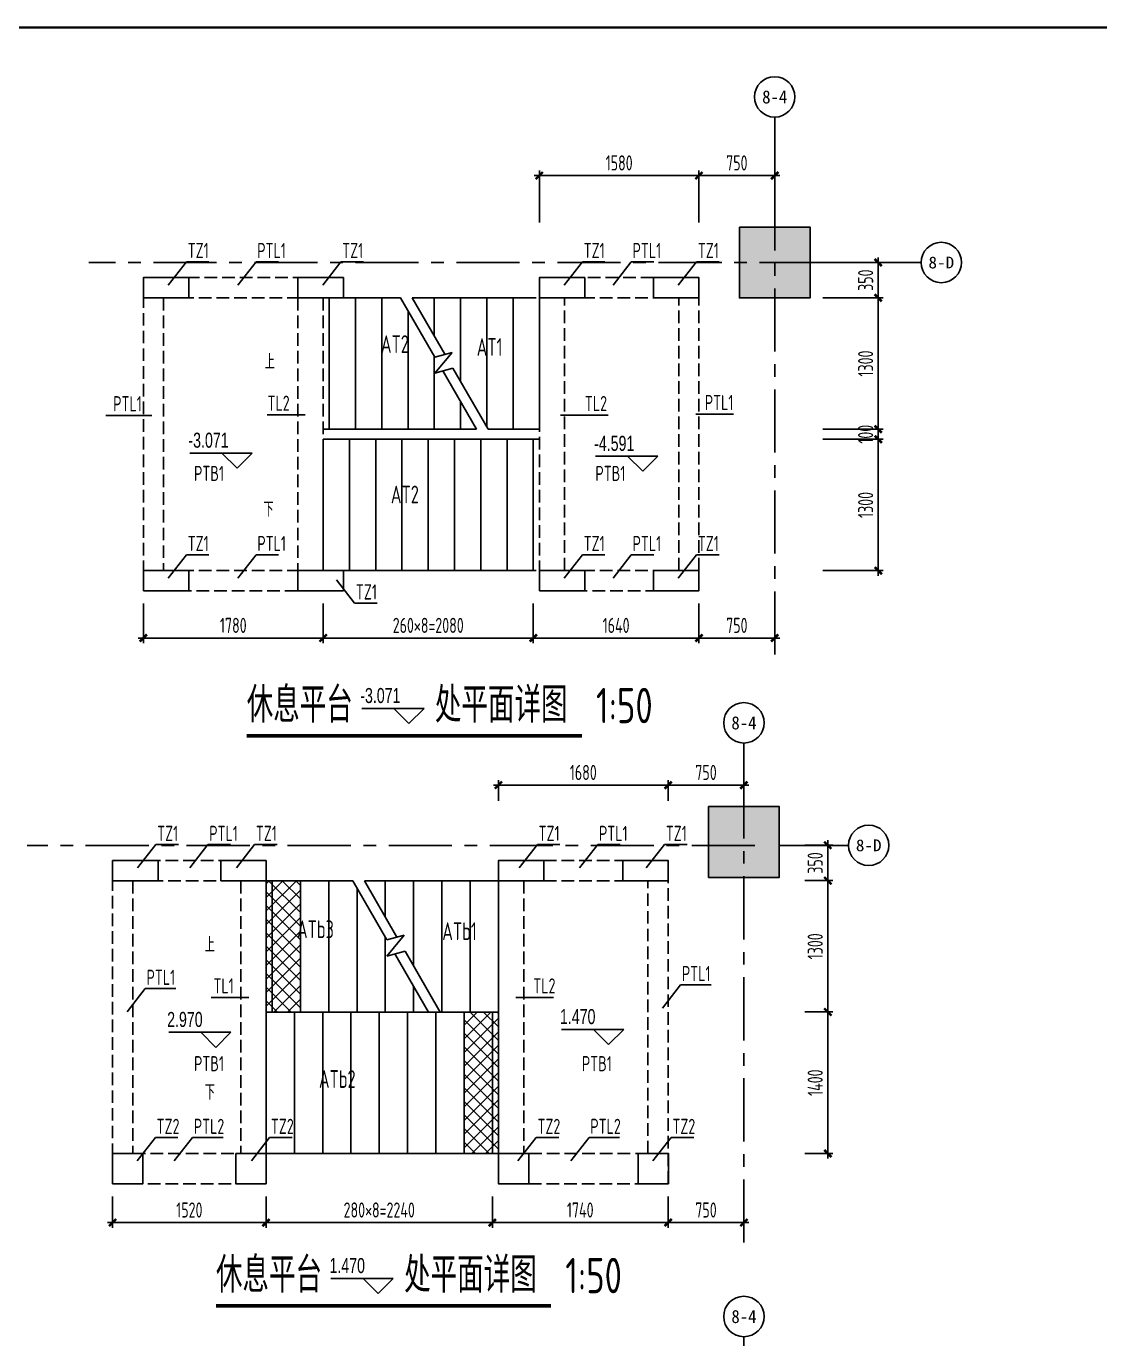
# Model space of a CAD drawing. Extents: x -187783 to -105087, y -63171 to 78346.
# Drawn here: x -135805 to -125177, y -26989 to -13996 of the extents above; entities that cross this region are included whole.
import ezdxf
from ezdxf.enums import TextEntityAlignment as Align

# ---------------------------------------------------------------- set-up
doc = ezdxf.new("R2010")
doc.units = 0
doc.header["$LTSCALE"] = 500
doc.linetypes.add('CENTER', pattern=[2, 1.25, -0.25, 0.25, -0.25])
doc.linetypes.add('DASH', pattern=[0.35, 0.25, -0.1])
doc.layers.get('0').update_dxf_attribs({"linetype": 'CONTINUOUS'})
doc.layers.get('Defpoints').update_dxf_attribs({"color": 167, "linetype": 'CONTINUOUS'})
for name, color, linetype in [('02-TEXT_轴号', 7, 'CONTINUOUS'), ('AXIS', 253, 'CENTER'), ('DIM', 3, 'CONTINUOUS'), ('DIM_SYMB', 3, 'CONTINUOUS'), ('PUB_TEXT', 7, 'CONTINUOUS'), ('s-beam', 4, 'DASH'), ('s-colu', 40, 'CONTINUOUS'), ('s-colu-hatc', 16, 'CONTINUOUS'), ('s-dim', 3, 'CONTINUOUS'), ('S-DIM-B', 3, 'CONTINUOUS'), ('S-DIM-SYMB', 3, 'CONTINUOUS'), ('S-SLAB-HOLE', 5, 'CONTINUOUS'), ('s-stair', 7, 'CONTINUOUS'), ('S_TEXT', 7, 'CONTINUOUS'), ('S_THIN', 7, 'CONTINUOUS')]:
    doc.layers.add(name, color=color, linetype=linetype)
doc.styles.add('_TCH_AXIS', font='')
doc.styles.add('_TCH_DIM', font='ros.shx', dxfattribs={"width": 0.8, "bigfont": 'jd.shx'})
doc.styles.add('TSSD_Dimension', font='tssdeng.shx', dxfattribs={"width": 0.7, "bigfont": 'TSSDCHN.SHX'})
doc.styles.add('TSSD_Rein', font='Tssdeng.shx', dxfattribs={"width": 0.7, "bigfont": 'hztxt.shx'})
doc.styles.get('_TCH_AXIS').set_extended_font_data('STXihei')
doc.dimstyles.new('TSSD_50_50', dxfattribs={"dimtxt": 150, "dimasz": 50, "dimexe": 50, "dimexo": 125, "dimgap": 50, "dimtad": 1, "dimdec": 0, "dimzin": 0, "dimdsep": 46, "dimtxsty": 'TSSD_Dimension', "dimblk": 'ARCHTICK', "dimblk1": 'ARCHTICK', "dimblk2": 'ARCHTICK', "dimcen": 0, "dimdle": 50, "dimclrt": 7, "dimadec": 0, "dimazin": 0, "dimtfac": 1, "dimtdec": 0, "dimtix": 1, "dimtmove": 2, "dimatfit": 3, "dimfxl": 1, "dimtolj": 1, "dimtzin": 0, "dimarcsym": 0})

# ---------------------------------------------------------------- blocks, each defined once
blk = doc.blocks.new('_ArchTick')
at = {"color": 0, "const_width": 0.5}
blk.add_lwpolyline([(-0.71, -0.71), (0.71, 0.71)], dxfattribs=at)
blk = doc.blocks.new('*D339')
at = {"layer": 'Defpoints', "color": 0, "transparency": 16777216}
for p in [(-128045, -18085), (-127370, -18085), (-128045, -19385)]:
    blk.add_point(p, dxfattribs=at)
at = {"layer": 's-dim', "color": 0, "lineweight": -2, "transparency": 16777216}
for p, q in [((-127370, -19435), (-127370, -18035)), ((-127920, -18085), (-127320, -18085)), ((-127920, -19385), (-127320, -19385))]:
    blk.add_line(p, q, dxfattribs=at)
at = {"layer": 's-dim', "color": 0, "lineweight": -2, "transparency": 16777216, "xscale": 50, "yscale": 50, "zscale": 50}
for p, rotation in [((-127370, -18085), 90), ((-127370, -19385), 270)]:
    blk.add_blockref('_ArchTick', p, dxfattribs=dict(at, rotation=rotation))
at = {"layer": 's-dim', "color": 7, "transparency": 16777216, "insert": (-127495, -18735), "char_height": 150, "attachment_point": 5, "rotation": 90, "style": 'TSSD_Dimension'}
blk.add_mtext('\\A1;1300', dxfattribs=at)
blk = doc.blocks.new('*D340')
at = {"layer": 'Defpoints', "color": 0, "transparency": 16777216}
for p in [(-128045, -17985), (-127370, -17985), (-128045, -18085)]:
    blk.add_point(p, dxfattribs=at)
at = {"layer": 's-dim', "color": 0, "lineweight": -2, "transparency": 16777216}
for p, q in [((-127920, -17985), (-127320, -17985)), ((-127370, -17985), (-127370, -17935)), ((-127370, -18085), (-127370, -17985)), ((-127920, -18085), (-127320, -18085)), ((-127370, -18085), (-127370, -18135))]:
    blk.add_line(p, q, dxfattribs=at)
at = {"layer": 's-dim', "color": 0, "lineweight": -2, "transparency": 16777216, "xscale": 50, "yscale": 50, "zscale": 50}
for p, rotation in [((-127370, -17985), 270), ((-127370, -18085), 90)]:
    blk.add_blockref('_ArchTick', p, dxfattribs=dict(at, rotation=rotation))
at = {"layer": 's-dim', "color": 7, "transparency": 16777216, "insert": (-127495, -18035), "char_height": 150, "attachment_point": 5, "rotation": 90, "style": 'TSSD_Dimension'}
blk.add_mtext('\\A1;100', dxfattribs=at)
blk = doc.blocks.new('*D341')
at = {"layer": 'Defpoints', "color": 0, "transparency": 16777216}
for p in [(-128045, -16685), (-127370, -16685), (-128045, -17985)]:
    blk.add_point(p, dxfattribs=at)
at = {"layer": 's-dim', "color": 0, "lineweight": -2, "transparency": 16777216}
for p, q in [((-127920, -16685), (-127320, -16685)), ((-127370, -18035), (-127370, -16635)), ((-127920, -17985), (-127320, -17985))]:
    blk.add_line(p, q, dxfattribs=at)
at = {"layer": 's-dim', "color": 0, "lineweight": -2, "transparency": 16777216, "xscale": 50, "yscale": 50, "zscale": 50}
for p, rotation in [((-127370, -16685), 90), ((-127370, -17985), 270)]:
    blk.add_blockref('_ArchTick', p, dxfattribs=dict(at, rotation=rotation))
at = {"layer": 's-dim', "color": 7, "transparency": 16777216, "insert": (-127495, -17335), "char_height": 150, "attachment_point": 5, "rotation": 90, "style": 'TSSD_Dimension'}
blk.add_mtext('\\A1;1300', dxfattribs=at)
blk = doc.blocks.new('*D342')
at = {"layer": 'Defpoints', "color": 0, "transparency": 16777216}
for p in [(-128221, -23754), (-127869, -23754), (-128221, -25154)]:
    blk.add_point(p, dxfattribs=at)
at = {"layer": 's-dim', "color": 0, "lineweight": -2, "transparency": 16777216}
for p, q in [((-128096, -23754), (-127819, -23754)), ((-127869, -25204), (-127869, -23704)), ((-128096, -25154), (-127819, -25154))]:
    blk.add_line(p, q, dxfattribs=at)
at = {"layer": 's-dim', "color": 0, "lineweight": -2, "transparency": 16777216, "xscale": 50, "yscale": 50, "zscale": 50}
for p, rotation in [((-127869, -23754), 90), ((-127869, -25154), 270)]:
    blk.add_blockref('_ArchTick', p, dxfattribs=dict(at, rotation=rotation))
at = {"layer": 's-dim', "color": 7, "transparency": 16777216, "insert": (-127994, -24454), "char_height": 150, "attachment_point": 5, "rotation": 90, "style": 'TSSD_Dimension'}
blk.add_mtext('\\A1;1400', dxfattribs=at)
blk = doc.blocks.new('*D343')
at = {"layer": 'Defpoints', "color": 0, "transparency": 16777216}
for p in [(-128221, -22454), (-127869, -22454), (-128221, -23754)]:
    blk.add_point(p, dxfattribs=at)
at = {"layer": 's-dim', "color": 0, "lineweight": -2, "transparency": 16777216}
for p, q in [((-128096, -22454), (-127819, -22454)), ((-127869, -23804), (-127869, -22404)), ((-128096, -23754), (-127819, -23754))]:
    blk.add_line(p, q, dxfattribs=at)
at = {"layer": 's-dim', "color": 0, "lineweight": -2, "transparency": 16777216, "xscale": 50, "yscale": 50, "zscale": 50}
for p, rotation in [((-127869, -22454), 90), ((-127869, -23754), 270)]:
    blk.add_blockref('_ArchTick', p, dxfattribs=dict(at, rotation=rotation))
at = {"layer": 's-dim', "color": 7, "transparency": 16777216, "insert": (-127994, -23104), "char_height": 150, "attachment_point": 5, "rotation": 90, "style": 'TSSD_Dimension'}
blk.add_mtext('\\A1;1300', dxfattribs=at)
blk = doc.blocks.new('*D368')
at = {"layer": 'Defpoints', "color": 0, "transparency": 16777216}
for p in [(-128045, -16335), (-127370, -16335), (-128045, -16685)]:
    blk.add_point(p, dxfattribs=at)
at = {"layer": 's-dim', "color": 0, "lineweight": -2, "transparency": 16777216}
for p, q in [((-127920, -16335), (-127320, -16335)), ((-127370, -16735), (-127370, -16285)), ((-127920, -16685), (-127320, -16685))]:
    blk.add_line(p, q, dxfattribs=at)
at = {"layer": 's-dim', "color": 0, "lineweight": -2, "transparency": 16777216, "xscale": 50, "yscale": 50, "zscale": 50}
for p, rotation in [((-127370, -16335), 90), ((-127370, -16685), 270)]:
    blk.add_blockref('_ArchTick', p, dxfattribs=dict(at, rotation=rotation))
at = {"layer": 's-dim', "color": 7, "transparency": 16777216, "insert": (-127495, -16510), "char_height": 150, "attachment_point": 5, "rotation": 90, "style": 'TSSD_Dimension'}
blk.add_mtext('\\A1;350', dxfattribs=at)
blk = doc.blocks.new('*D383')
at = {"layer": 'Defpoints', "color": 0, "transparency": 16777216}
for p in [(-132865, -19585), (-130785, -19585), (-132865, -20052)]:
    blk.add_point(p, dxfattribs=at)
at = {"layer": 's-dim', "color": 0, "lineweight": -2, "transparency": 16777216}
for p, q in [((-132865, -19710), (-132865, -20102)), ((-130785, -19710), (-130785, -20102)), ((-130735, -20052), (-132915, -20052))]:
    blk.add_line(p, q, dxfattribs=at)
at = {"layer": 's-dim', "color": 0, "lineweight": -2, "transparency": 16777216, "xscale": 50, "yscale": 50, "zscale": 50, "rotation": 180}
blk.add_blockref('_ArchTick', (-132865, -20052), dxfattribs=at)
at = {"layer": 's-dim', "color": 0, "lineweight": -2, "transparency": 16777216, "xscale": 50, "yscale": 50, "zscale": 50}
blk.add_blockref('_ArchTick', (-130785, -20052), dxfattribs=at)
at = {"layer": 's-dim', "color": 7, "transparency": 16777216, "insert": (-131825, -19927), "char_height": 150, "attachment_point": 5, "style": 'TSSD_Dimension'}
blk.add_mtext('\\A1;260×8=2080', dxfattribs=at)
blk = doc.blocks.new('*D384')
at = {"layer": 'Defpoints', "color": 0, "transparency": 16777216}
for p in [(-134645, -19585), (-132865, -19585), (-132865, -20052)]:
    blk.add_point(p, dxfattribs=at)
at = {"layer": 's-dim', "color": 0, "lineweight": -2, "transparency": 16777216}
for p, q in [((-134645, -19710), (-134645, -20102)), ((-132865, -19710), (-132865, -20102)), ((-134695, -20052), (-132815, -20052))]:
    blk.add_line(p, q, dxfattribs=at)
at = {"layer": 's-dim', "color": 0, "lineweight": -2, "transparency": 16777216, "xscale": 50, "yscale": 50, "zscale": 50, "rotation": 180}
blk.add_blockref('_ArchTick', (-134645, -20052), dxfattribs=at)
at = {"layer": 's-dim', "color": 0, "lineweight": -2, "transparency": 16777216, "xscale": 50, "yscale": 50, "zscale": 50}
blk.add_blockref('_ArchTick', (-132865, -20052), dxfattribs=at)
at = {"layer": 's-dim', "color": 7, "transparency": 16777216, "insert": (-133755, -19927), "char_height": 150, "attachment_point": 5, "style": 'TSSD_Dimension'}
blk.add_mtext('\\A1;1780', dxfattribs=at)
blk = doc.blocks.new('*D385')
at = {"layer": 'Defpoints', "color": 0, "transparency": 16777216}
for p in [(-130785, -19585), (-129145, -19585), (-130785, -20052)]:
    blk.add_point(p, dxfattribs=at)
at = {"layer": 's-dim', "color": 0, "lineweight": -2, "transparency": 16777216}
for p, q in [((-130785, -19710), (-130785, -20102)), ((-129145, -19710), (-129145, -20102)), ((-129095, -20052), (-130835, -20052))]:
    blk.add_line(p, q, dxfattribs=at)
at = {"layer": 's-dim', "color": 0, "lineweight": -2, "transparency": 16777216, "xscale": 50, "yscale": 50, "zscale": 50, "rotation": 180}
blk.add_blockref('_ArchTick', (-130785, -20052), dxfattribs=at)
at = {"layer": 's-dim', "color": 0, "lineweight": -2, "transparency": 16777216, "xscale": 50, "yscale": 50, "zscale": 50}
blk.add_blockref('_ArchTick', (-129145, -20052), dxfattribs=at)
at = {"layer": 's-dim', "color": 7, "transparency": 16777216, "insert": (-129965, -19927), "char_height": 150, "attachment_point": 5, "style": 'TSSD_Dimension'}
blk.add_mtext('\\A1;1640', dxfattribs=at)
blk = doc.blocks.new('*D386')
at = {"layer": 'Defpoints', "color": 0, "transparency": 16777216}
for p in [(-129145, -19585), (-128395, -19585), (-129145, -20052)]:
    blk.add_point(p, dxfattribs=at)
at = {"layer": 's-dim', "color": 0, "lineweight": -2, "transparency": 16777216}
for p, q in [((-129145, -19710), (-129145, -20102)), ((-128395, -19710), (-128395, -20102)), ((-128345, -20052), (-129195, -20052))]:
    blk.add_line(p, q, dxfattribs=at)
at = {"layer": 's-dim', "color": 0, "lineweight": -2, "transparency": 16777216, "xscale": 50, "yscale": 50, "zscale": 50, "rotation": 180}
blk.add_blockref('_ArchTick', (-129145, -20052), dxfattribs=at)
at = {"layer": 's-dim', "color": 0, "lineweight": -2, "transparency": 16777216, "xscale": 50, "yscale": 50, "zscale": 50}
blk.add_blockref('_ArchTick', (-128395, -20052), dxfattribs=at)
at = {"layer": 's-dim', "color": 7, "transparency": 16777216, "insert": (-128770, -19927), "char_height": 150, "attachment_point": 5, "style": 'TSSD_Dimension'}
blk.add_mtext('\\A1;750', dxfattribs=at)
blk = doc.blocks.new('*D387')
at = {"layer": 'Defpoints', "color": 0, "transparency": 16777216}
for p in [(-129145, -15474), (-130725, -16064), (-129145, -16064)]:
    blk.add_point(p, dxfattribs=at)
at = {"layer": 's-dim', "color": 0, "lineweight": -2, "transparency": 16777216}
for p, q in [((-130725, -15939), (-130725, -15424)), ((-129145, -15939), (-129145, -15424)), ((-130775, -15474), (-129095, -15474))]:
    blk.add_line(p, q, dxfattribs=at)
at = {"layer": 's-dim', "color": 0, "lineweight": -2, "transparency": 16777216, "xscale": 50, "yscale": 50, "zscale": 50, "rotation": 180}
blk.add_blockref('_ArchTick', (-130725, -15474), dxfattribs=at)
at = {"layer": 's-dim', "color": 0, "lineweight": -2, "transparency": 16777216, "xscale": 50, "yscale": 50, "zscale": 50}
blk.add_blockref('_ArchTick', (-129145, -15474), dxfattribs=at)
at = {"layer": 's-dim', "color": 7, "transparency": 16777216, "insert": (-129935, -15349), "char_height": 150, "attachment_point": 5, "style": 'TSSD_Dimension'}
blk.add_mtext('\\A1;1580', dxfattribs=at)
blk = doc.blocks.new('*D388')
at = {"layer": 'Defpoints', "color": 0, "transparency": 16777216}
for p in [(-128395, -15474), (-129145, -16064), (-128395, -16064)]:
    blk.add_point(p, dxfattribs=at)
at = {"layer": 's-dim', "color": 0, "lineweight": -2, "transparency": 16777216}
for p, q in [((-129145, -15939), (-129145, -15424)), ((-128395, -15939), (-128395, -15424)), ((-129195, -15474), (-128345, -15474))]:
    blk.add_line(p, q, dxfattribs=at)
at = {"layer": 's-dim', "color": 0, "lineweight": -2, "transparency": 16777216, "xscale": 50, "yscale": 50, "zscale": 50, "rotation": 180}
blk.add_blockref('_ArchTick', (-129145, -15474), dxfattribs=at)
at = {"layer": 's-dim', "color": 0, "lineweight": -2, "transparency": 16777216, "xscale": 50, "yscale": 50, "zscale": 50}
blk.add_blockref('_ArchTick', (-128395, -15474), dxfattribs=at)
at = {"layer": 's-dim', "color": 7, "transparency": 16777216, "insert": (-128770, -15349), "char_height": 150, "attachment_point": 5, "style": 'TSSD_Dimension'}
blk.add_mtext('\\A1;750', dxfattribs=at)
blk = doc.blocks.new('*D392')
at = {"layer": 'Defpoints', "color": 0, "transparency": 16777216}
for p in [(-128221, -22104), (-127869, -22104), (-128221, -22454)]:
    blk.add_point(p, dxfattribs=at)
at = {"layer": 's-dim', "color": 0, "lineweight": -2, "transparency": 16777216}
for p, q in [((-127869, -22504), (-127869, -22054)), ((-128096, -22104), (-127819, -22104)), ((-128096, -22454), (-127819, -22454))]:
    blk.add_line(p, q, dxfattribs=at)
at = {"layer": 's-dim', "color": 0, "lineweight": -2, "transparency": 16777216, "xscale": 50, "yscale": 50, "zscale": 50}
for p, rotation in [((-127869, -22104), 90), ((-127869, -22454), 270)]:
    blk.add_blockref('_ArchTick', p, dxfattribs=dict(at, rotation=rotation))
at = {"layer": 's-dim', "color": 7, "transparency": 16777216, "insert": (-127994, -22279), "char_height": 150, "attachment_point": 5, "rotation": 90, "style": 'TSSD_Dimension'}
blk.add_mtext('\\A1;350', dxfattribs=at)
blk = doc.blocks.new('*D393')
at = {"layer": 'Defpoints', "color": 0, "transparency": 16777216}
for p in [(-133430, -25454), (-131190, -25454), (-133430, -25839)]:
    blk.add_point(p, dxfattribs=at)
at = {"layer": 's-dim', "color": 0, "lineweight": -2, "transparency": 16777216}
for p, q in [((-133430, -25579), (-133430, -25889)), ((-131190, -25579), (-131190, -25889)), ((-131140, -25839), (-133480, -25839))]:
    blk.add_line(p, q, dxfattribs=at)
at = {"layer": 's-dim', "color": 0, "lineweight": -2, "transparency": 16777216, "xscale": 50, "yscale": 50, "zscale": 50, "rotation": 180}
blk.add_blockref('_ArchTick', (-133430, -25839), dxfattribs=at)
at = {"layer": 's-dim', "color": 0, "lineweight": -2, "transparency": 16777216, "xscale": 50, "yscale": 50, "zscale": 50}
blk.add_blockref('_ArchTick', (-131190, -25839), dxfattribs=at)
at = {"layer": 's-dim', "color": 7, "transparency": 16777216, "insert": (-132310, -25714), "char_height": 150, "attachment_point": 5, "style": 'TSSD_Dimension'}
blk.add_mtext('\\A1;280×8=2240', dxfattribs=at)
blk = doc.blocks.new('*D394')
at = {"layer": 'Defpoints', "color": 0, "transparency": 16777216}
for p in [(-129450, -25454), (-128700, -25454), (-129450, -25839)]:
    blk.add_point(p, dxfattribs=at)
at = {"layer": 's-dim', "color": 0, "lineweight": -2, "transparency": 16777216}
for p, q in [((-129450, -25579), (-129450, -25889)), ((-128700, -25579), (-128700, -25889)), ((-128650, -25839), (-129500, -25839))]:
    blk.add_line(p, q, dxfattribs=at)
at = {"layer": 's-dim', "color": 0, "lineweight": -2, "transparency": 16777216, "xscale": 50, "yscale": 50, "zscale": 50, "rotation": 180}
blk.add_blockref('_ArchTick', (-129450, -25839), dxfattribs=at)
at = {"layer": 's-dim', "color": 0, "lineweight": -2, "transparency": 16777216, "xscale": 50, "yscale": 50, "zscale": 50}
blk.add_blockref('_ArchTick', (-128700, -25839), dxfattribs=at)
at = {"layer": 's-dim', "color": 7, "transparency": 16777216, "insert": (-129075, -25714), "char_height": 150, "attachment_point": 5, "style": 'TSSD_Dimension'}
blk.add_mtext('\\A1;750', dxfattribs=at)
blk = doc.blocks.new('*D395')
at = {"layer": 'Defpoints', "color": 0, "transparency": 16777216}
for p in [(-131190, -25454), (-129450, -25454), (-131190, -25839)]:
    blk.add_point(p, dxfattribs=at)
at = {"layer": 's-dim', "color": 0, "lineweight": -2, "transparency": 16777216}
for p, q in [((-131190, -25579), (-131190, -25889)), ((-129450, -25579), (-129450, -25889)), ((-129400, -25839), (-131240, -25839))]:
    blk.add_line(p, q, dxfattribs=at)
at = {"layer": 's-dim', "color": 0, "lineweight": -2, "transparency": 16777216, "xscale": 50, "yscale": 50, "zscale": 50, "rotation": 180}
blk.add_blockref('_ArchTick', (-131190, -25839), dxfattribs=at)
at = {"layer": 's-dim', "color": 0, "lineweight": -2, "transparency": 16777216, "xscale": 50, "yscale": 50, "zscale": 50}
blk.add_blockref('_ArchTick', (-129450, -25839), dxfattribs=at)
at = {"layer": 's-dim', "color": 7, "transparency": 16777216, "insert": (-130320, -25714), "char_height": 150, "attachment_point": 5, "style": 'TSSD_Dimension'}
blk.add_mtext('\\A1;1740', dxfattribs=at)
blk = doc.blocks.new('*D396')
at = {"layer": 'Defpoints', "color": 0, "transparency": 16777216}
for p in [(-134950, -25454), (-133430, -25454), (-133430, -25839)]:
    blk.add_point(p, dxfattribs=at)
at = {"layer": 's-dim', "color": 0, "lineweight": -2, "transparency": 16777216}
for p, q in [((-134950, -25579), (-134950, -25889)), ((-133430, -25579), (-133430, -25889)), ((-135000, -25839), (-133380, -25839))]:
    blk.add_line(p, q, dxfattribs=at)
at = {"layer": 's-dim', "color": 0, "lineweight": -2, "transparency": 16777216, "xscale": 50, "yscale": 50, "zscale": 50, "rotation": 180}
blk.add_blockref('_ArchTick', (-134950, -25839), dxfattribs=at)
at = {"layer": 's-dim', "color": 0, "lineweight": -2, "transparency": 16777216, "xscale": 50, "yscale": 50, "zscale": 50}
blk.add_blockref('_ArchTick', (-133430, -25839), dxfattribs=at)
at = {"layer": 's-dim', "color": 7, "transparency": 16777216, "insert": (-134190, -25714), "char_height": 150, "attachment_point": 5, "style": 'TSSD_Dimension'}
blk.add_mtext('\\A1;1520', dxfattribs=at)
blk = doc.blocks.new('*D397')
at = {"layer": 'Defpoints', "color": 0, "transparency": 16777216}
for p in [(-129450, -21508), (-129450, -21721), (-128700, -21721)]:
    blk.add_point(p, dxfattribs=at)
at = {"layer": 's-dim', "color": 0, "lineweight": -2, "transparency": 16777216}
for p, q in [((-128650, -21508), (-129500, -21508)), ((-129450, -21596), (-129450, -21458)), ((-128700, -21596), (-128700, -21458))]:
    blk.add_line(p, q, dxfattribs=at)
at = {"layer": 's-dim', "color": 0, "lineweight": -2, "transparency": 16777216, "xscale": 50, "yscale": 50, "zscale": 50, "rotation": 180}
blk.add_blockref('_ArchTick', (-129450, -21508), dxfattribs=at)
at = {"layer": 's-dim', "color": 0, "lineweight": -2, "transparency": 16777216, "xscale": 50, "yscale": 50, "zscale": 50}
blk.add_blockref('_ArchTick', (-128700, -21508), dxfattribs=at)
at = {"layer": 's-dim', "color": 7, "transparency": 16777216, "insert": (-129075, -21383), "char_height": 150, "attachment_point": 5, "style": 'TSSD_Dimension'}
blk.add_mtext('\\A1;750', dxfattribs=at)
blk = doc.blocks.new('*D398')
at = {"layer": 'Defpoints', "color": 0, "transparency": 16777216}
for p in [(-131130, -21508), (-131130, -21789), (-129450, -21789)]:
    blk.add_point(p, dxfattribs=at)
at = {"layer": 's-dim', "color": 0, "lineweight": -2, "transparency": 16777216}
for p, q in [((-129400, -21508), (-131180, -21508)), ((-131130, -21664), (-131130, -21458)), ((-129450, -21664), (-129450, -21458))]:
    blk.add_line(p, q, dxfattribs=at)
at = {"layer": 's-dim', "color": 0, "lineweight": -2, "transparency": 16777216, "xscale": 50, "yscale": 50, "zscale": 50, "rotation": 180}
blk.add_blockref('_ArchTick', (-131130, -21508), dxfattribs=at)
at = {"layer": 's-dim', "color": 0, "lineweight": -2, "transparency": 16777216, "xscale": 50, "yscale": 50, "zscale": 50}
blk.add_blockref('_ArchTick', (-129450, -21508), dxfattribs=at)
at = {"layer": 's-dim', "color": 7, "transparency": 16777216, "insert": (-130290, -21383), "char_height": 150, "attachment_point": 5, "style": 'TSSD_Dimension'}
blk.add_mtext('\\A1;1680', dxfattribs=at)

msp = doc.modelspace()

# ---------------------------------------------------------------- hatches: boundary and pattern name
at = {"layer": 's-colu-hatc'}
for points in [[(-128745, -15984.8), (-128045, -15984.8), (-128045, -16684.8), (-128745, -16684.8)], [(-129049.7, -21721.2), (-128349.7, -21721.2), (-128349.7, -22421.2), (-129049.7, -22421.2)]]:
    msp.add_hatch(color=256, dxfattribs=at).paths.add_polyline_path(points)
at = {"layer": 'S-SLAB-HOLE'}
h = msp.add_hatch(dxfattribs=at)
h.set_pattern_fill('ANSI37', color=256, scale=30, angle=90)
h.set_pattern_definition([(135, (-126532.51, -237714.23), (-67.35192, -67.35192), []), (225, (-126532.51, -237714.23), (67.35192, -67.35192), [])])
h.paths.add_polyline_path([(-133429.7, -23754.5), (-133429.7, -22454.5), (-133089.7, -22454.5), (-133089.7, -23754.5)])
h = msp.add_hatch(dxfattribs=at)
h.set_pattern_fill('ANSI37', color=256, scale=30, angle=90)
h.set_pattern_definition([(135, (-124572.52, -239114.42), (-67.35192, -67.35192), []), (225, (-124572.52, -239114.42), (67.35192, -67.35192), [])])
h.paths.add_polyline_path([(-131469.7, -25154.7), (-131469.7, -23754.3), (-131129.7, -23754.3), (-131129.7, -25154.7)])

# ---------------------------------------------------------------- linework, layer by layer
at = {"const_width": 25}
msp.add_lwpolyline([(-112108.6, -14008.8), (-159658.6, -14008.8), (-159658.6, -42708.8), (-112108.6, -42708.8)], close=True, dxfattribs=at)
at = {"color": 5}
for points in [[(-133429.7, -23754.5), (-133429.7, -22454.5), (-133089.7, -22454.5), (-133089.7, -23754.5)], [(-131469.7, -25154.7), (-131469.7, -23754.3), (-131129.7, -23754.3), (-131129.7, -25154.7)]]:
    msp.add_lwpolyline(points, close=True, dxfattribs=at)
at = {"layer": 'AXIS', "color": 1}
for p, q in [((-128395, -20216.6), (-128395, -15473.7)), ((-127920, -16334.8), (-135184.1, -16334.8)), ((-128699.7, -26035.5), (-128699.7, -21649)), ((-128591.6, -22104.5), (-135793.8, -22104.5))]:
    msp.add_line(p, q, dxfattribs=at)
at = {"layer": 'DIM'}
for p, q in [((-133567.4, -18220.7), (-134184.2, -18220.7)), ((-133717.4, -18370.7), (-133867.4, -18220.7)), ((-133717.4, -18370.7), (-133567.4, -18220.7)), ((-129550.9, -18251.9), (-130167.7, -18251.9)), ((-129700.9, -18401.9), (-129850.9, -18251.9)), ((-129700.9, -18401.9), (-129550.9, -18251.9)), ((-131866.1, -20748.2), (-132482.9, -20748.2)), ((-132016.1, -20898.2), (-132166.1, -20748.2)), ((-132016.1, -20898.2), (-131866.1, -20748.2)), ((-133777.7, -23954.6), (-134394.5, -23954.6)), ((-133927.7, -24104.6), (-134077.7, -23954.6)), ((-133927.7, -24104.6), (-133777.7, -23954.6)), ((-129889.2, -23926.4), (-130506, -23926.4)), ((-130039.2, -24076.4), (-130189.2, -23926.4)), ((-130039.2, -24076.4), (-129889.2, -23926.4)), ((-132170.7, -26390.9), (-132787.6, -26390.9)), ((-132320.7, -26540.9), (-132470.7, -26390.9)), ((-132320.7, -26540.9), (-132170.7, -26390.9))]:
    msp.add_line(p, q, dxfattribs=at)
at = {"layer": 'DIM_SYMB', "const_width": 35}
for points in [[(-133621.6, -21020.7), (-130303.4, -21020.7)], [(-133926.3, -26663.5), (-130608, -26663.5)]]:
    msp.add_lwpolyline(points, dxfattribs=at)
at = {"layer": 's-beam'}
for p, q in [((-134645, -16484.8), (-134645, -19584.8)), ((-132865, -16484.8), (-134645, -16484.8)), ((-129595, -16484.8), (-130725, -16484.8)), ((-130725, -19584.8), (-130725, -16484.8)), ((-134445, -16684.8), (-134445, -19384.8)), ((-134445, -16684.8), (-133115, -16684.8)), ((-133115, -16684.8), (-133115, -19384.8)), ((-132865, -16684.8), (-132865, -19384.8)), ((-130475, -16684.8), (-129595, -16684.8)), ((-130475, -19384.8), (-130475, -16684.8)), ((-129345, -19384.8), (-129345, -16684.8)), ((-129145, -19384.8), (-129145, -16684.8)), ((-134445, -19384.8), (-133115, -19384.8)), ((-130475, -19384.8), (-129345, -19384.8)), ((-134645, -19584.8), (-132865, -19584.8)), ((-130725, -19584.8), (-129595, -19584.8)), ((-134949.7, -22254.5), (-134949.7, -25454.5)), ((-134949.7, -22254.5), (-133429.7, -22254.5)), ((-133429.7, -22254.5), (-133429.7, -25454.5)), ((-130679.6, -22254.5), (-129609.6, -22254.5)), ((-129449.7, -25454.5), (-129449.7, -22254.5)), ((-134749.7, -22454.5), (-134749.7, -25154.5)), ((-134749.7, -22454.5), (-133679.1, -22454.5)), ((-133679.1, -22454.5), (-133679.1, -25154.5)), ((-131129.7, -22454.5), (-131129.7, -25154.5)), ((-130879.7, -22454.5), (-130879.7, -25154.5)), ((-130679.6, -22454.5), (-129899.6, -22454.5)), ((-129649.7, -25154.5), (-129649.7, -22454.5)), ((-134749.7, -25154.5), (-133679.1, -25154.5)), ((-129649.7, -25154.5), (-130879.7, -25154.5)), ((-134949.7, -25454.5), (-133429.7, -25454.5)), ((-130829.7, -25454.5), (-129747.8, -25454.5))]:
    msp.add_line(p, q, dxfattribs=at)
at = {"layer": 's-colu'}
for points in [[(-128745, -15984.8), (-128045, -15984.8), (-128045, -16684.8), (-128745, -16684.8)], [(-134645, -16684.8), (-134195, -16684.8), (-134195, -16484.8), (-134645, -16484.8)], [(-133115, -16684.8), (-132665, -16684.8), (-132665, -16484.8), (-133115, -16484.8)], [(-130725, -16684.8), (-130275, -16684.8), (-130275, -16484.8), (-130725, -16484.8)], [(-129595, -16684.8), (-129145, -16684.8), (-129145, -16484.8), (-129595, -16484.8)], [(-134645, -19584.8), (-134195, -19584.8), (-134195, -19384.8), (-134645, -19384.8)], [(-133115, -19584.8), (-132665, -19584.8), (-132665, -19384.8), (-133115, -19384.8)], [(-130725, -19584.8), (-130275, -19584.8), (-130275, -19384.8), (-130725, -19384.8)], [(-129595, -19584.8), (-129145, -19584.8), (-129145, -19384.8), (-129595, -19384.8)], [(-129049.7, -21721.2), (-128349.7, -21721.2), (-128349.7, -22421.2), (-129049.7, -22421.2)], [(-134949.7, -22454.5), (-134499.7, -22454.5), (-134499.7, -22254.5), (-134949.7, -22254.5)], [(-133879.7, -22454.5), (-133429.7, -22454.5), (-133429.7, -22254.5), (-133879.7, -22254.5)], [(-131129.6, -22454.5), (-130679.6, -22454.5), (-130679.6, -22254.5), (-131129.6, -22254.5)], [(-129899.6, -22454.5), (-129449.6, -22454.5), (-129449.6, -22254.5), (-129899.6, -22254.5)], [(-134949.7, -25154.5), (-134649.7, -25154.5), (-134649.7, -25454.5), (-134949.7, -25454.5)], [(-133729.7, -25154.3), (-133429.7, -25154.3), (-133429.7, -25454.3), (-133729.7, -25454.3)], [(-131129.7, -25154.5), (-130829.7, -25154.5), (-130829.7, -25454.5), (-131129.7, -25454.5)], [(-129747.8, -25154.5), (-129447.8, -25154.5), (-129447.8, -25454.5), (-129747.8, -25454.5)]]:
    msp.add_lwpolyline(points, close=True, dxfattribs=at)
at = {"layer": 's-dim'}
for p, q in [((-128395, -15473.7), (-128395, -14895.7)), ((-127644.9, -16334.8), (-126945.6, -16334.8)), ((-128699.7, -21649), (-128699.7, -21091.7)), ((-128345.8, -22104.5), (-127664.4, -22104.5)), ((-128699.7, -27440.5), (-128699.7, -26968.1))]:
    msp.add_line(p, q, dxfattribs=at)
for centre in [(-128395, -14695.7), (-126745.6, -16334.8), (-128699.7, -20891.7), (-127464.4, -22104.5), (-128699.7, -26768.1)]:
    msp.add_circle(centre, 200, dxfattribs=at)
at = {"layer": 'S-DIM-B', "ltscale": 0.001}
for points in [[(-133291.3, -18764.8, 0, 0, 0), (-130290.2, -18764.8, 0, 0, 0), (-130290.2, -17304.8, 0, 0, 0), (-131125, -17304.8, 40, 0, 0), (-131275, -17304.8, 0, 0, 0)], [(-133267.2, -17304.8, 0, 0, 0), (-132541, -17304.8, 40, 0, 0), (-132391, -17304.8, 0, 0, 0)], [(-133871.4, -24534.3, 0, 0, 0), (-130635.1, -24534.3, 0, 0, 0), (-130635.1, -23074.3, 0, 0, 0), (-131542.2, -23074.3, 40, 0, 0), (-131692.2, -23074.3, 0, 0, 0)], [(-133861.3, -23074.3, 0, 0, 0), (-133056.2, -23074.3, 40, 0, 0), (-132906.2, -23074.3, 0, 0, 0)]]:
    msp.add_lwpolyline(points, format="xyseb", dxfattribs=at)
at = {"layer": 's-stair'}
for p, q in [((-132835, -16684.8), (-132098, -16684.8)), ((-132805, -16684.8), (-132805, -17984.8)), ((-132545, -16684.8), (-132545, -17984.8)), ((-132285, -16684.8), (-132285, -17984.8)), ((-132098, -16684.8), (-131759.9, -17270.4)), ((-131982.6, -16684.8), (-130755, -16684.8)), ((-131982.6, -16684.8), (-131659.9, -17243.6)), ((-131765, -16684.8), (-131765, -17061.6)), ((-131505, -16684.8), (-131505, -17511.9)), ((-131245, -16684.8), (-131245, -17962.3)), ((-130985, -16684.8), (-130985, -17984.8)), ((-130725, -16684.8), (-130725, -17984.8)), ((-132025, -16811.3), (-132025, -17984.8)), ((-131765, -17261.6), (-131765, -17984.8)), ((-131587.6, -17224.2), (-131760.5, -17430.3)), ((-131759.9, -17270.4), (-131587.6, -17224.2)), ((-131760.5, -17430.3), (-131580.1, -17381.9)), ((-131680.1, -17408.7), (-131347.5, -17984.8)), ((-131580.1, -17381.9), (-131232, -17984.8)), ((-131505, -17711.9), (-131505, -17984.8)), ((-132865, -17984.8), (-131347.5, -17984.8)), ((-132835, -17984.8), (-131347.5, -17984.8)), ((-131232, -17984.8), (-130755, -17984.8)), ((-131232, -17984.8), (-130725, -17984.8)), ((-132865, -19384.8), (-132865, -18084.8)), ((-130725, -18084.8), (-132865, -18084.8)), ((-130755, -18084.8), (-132835, -18084.8)), ((-132605, -19384.8), (-132605, -18084.8)), ((-132345, -19384.8), (-132345, -18084.8)), ((-132085, -19384.8), (-132085, -18084.8)), ((-131825, -19384.8), (-131825, -18084.8)), ((-131565, -19384.8), (-131565, -18084.8)), ((-131305, -19384.8), (-131305, -18084.8)), ((-131045, -19384.8), (-131045, -18084.8)), ((-130785, -19384.8), (-130785, -18084.8)), ((-130755, -19384.8), (-132835, -19384.8)), ((-133399.7, -22454.3), (-132572.7, -22454.3)), ((-133369.7, -22454.3), (-133369.7, -23754.3)), ((-133089.7, -22454.3), (-133089.7, -23754.3)), ((-132809.7, -22454.3), (-132809.7, -23754.3)), ((-132572.7, -22454.3), (-132234.6, -23039.9)), ((-132457.2, -22454.3), (-131129.7, -22454.3)), ((-132457.2, -22454.3), (-132134.6, -23013.1)), ((-132249.7, -22454.3), (-132249.7, -22813.8)), ((-131969.7, -22454.3), (-131969.7, -23298.8)), ((-131689.7, -22454.3), (-131689.7, -23754.3)), ((-131409.7, -22454.3), (-131409.7, -23754.3)), ((-131129.7, -22454.3), (-131129.7, -23754.3)), ((-132529.7, -22528.8), (-132529.7, -23754.3)), ((-132062.2, -22993.7), (-132235.1, -23199.8)), ((-132234.6, -23039.9), (-132062.2, -22993.7)), ((-132249.7, -23013.8), (-132249.7, -23754.3)), ((-132235.1, -23199.8), (-132054.7, -23151.4)), ((-132154.7, -23178.2), (-131822.1, -23754.3)), ((-132054.7, -23151.4), (-131706.6, -23754.3)), ((-131969.7, -23498.8), (-131969.7, -23754.3)), ((-133429.7, -25154.3), (-133429.7, -23754.3)), ((-133429.7, -23754.3), (-131822.1, -23754.3)), ((-133399.7, -23754.3), (-131822.1, -23754.3)), ((-133149.7, -25154.3), (-133149.7, -23754.3)), ((-132869.7, -25154.3), (-132869.7, -23754.3)), ((-132589.7, -25154.3), (-132589.7, -23754.3)), ((-132309.7, -25154.3), (-132309.7, -23754.3)), ((-132029.7, -25154.3), (-132029.7, -23754.3)), ((-131822.1, -23754.3), (-131129.7, -23754.3)), ((-131749.7, -25154.3), (-131749.7, -23754.3)), ((-131469.7, -25154.3), (-131469.7, -23754.3)), ((-131189.7, -25154.3), (-131189.7, -23754.3)), ((-131159.7, -25154.3), (-133429.7, -25154.3))]:
    msp.add_line(p, q, dxfattribs=at)
at = {"layer": 'S_THIN'}
for p, q in [((-134399.5, -16557.8), (-134218.7, -16327.2)), ((-134218.7, -16327.2), (-133995.6, -16327.2)), ((-133710.8, -16558), (-133529.9, -16327.4)), ((-133529.9, -16327.4), (-133306.8, -16327.4)), ((-132869.5, -16557.8), (-132688.7, -16327.2)), ((-132688.7, -16327.2), (-132465.6, -16327.2)), ((-130479.5, -16557.8), (-130298.7, -16327.2)), ((-130298.7, -16327.2), (-130075.6, -16327.2)), ((-129995.4, -16558), (-129814.6, -16327.4)), ((-129814.6, -16327.4), (-129591.4, -16327.4)), ((-129349.5, -16557.8), (-129168.7, -16327.2)), ((-129168.7, -16327.2), (-128945.6, -16327.2)), ((-135017.2, -17849), (-134562.3, -17849)), ((-133419.3, -17843.6), (-133043.9, -17843.6)), ((-130042.5, -17846.9), (-130516.5, -17846.9)), ((-128801.8, -17836.7), (-129177.2, -17836.7)), ((-134399.5, -19458), (-134218.7, -19227.4)), ((-134218.7, -19227.4), (-133995.6, -19227.4)), ((-133710.1, -19458), (-133529.3, -19227.4)), ((-133529.3, -19227.4), (-133306.1, -19227.4)), ((-130479.5, -19458), (-130298.7, -19227.4)), ((-130298.7, -19227.4), (-130075.6, -19227.4)), ((-129995.4, -19458), (-129814.6, -19227.4)), ((-129814.6, -19227.4), (-129591.4, -19227.4)), ((-129349.5, -19458), (-129168.7, -19227.4)), ((-129168.7, -19227.4), (-128945.6, -19227.4)), ((-132734.2, -19476.3), (-132553.3, -19707)), ((-132553.3, -19707), (-132330.2, -19707)), ((-134701.9, -22327.5), (-134521, -22096.8)), ((-134521, -22096.8), (-134297.9, -22096.8)), ((-134186.1, -22327.7), (-134005.3, -22097.1)), ((-134005.3, -22097.1), (-133782.1, -22097.1)), ((-133724.5, -22327.5), (-133543.7, -22096.8)), ((-133543.7, -22096.8), (-133320.6, -22096.8)), ((-130925.6, -22327.5), (-130744.8, -22096.9)), ((-130744.8, -22096.9), (-130521.6, -22096.9)), ((-130327.8, -22327.8), (-130147, -22097.1)), ((-130147, -22097.1), (-129923.9, -22097.1)), ((-129666.9, -22327.5), (-129486.1, -22096.9)), ((-129486.1, -22096.9), (-129262.9, -22096.9)), ((-129507.1, -23715.3), (-129326.2, -23484.7)), ((-129326.2, -23484.7), (-129024.4, -23484.7)), ((-134807.1, -23752.5), (-134626.2, -23521.8)), ((-134626.2, -23521.8), (-134324.4, -23521.8)), ((-133974.9, -23611.8), (-133599.5, -23611.8)), ((-130583.9, -23611.8), (-130959.2, -23611.8)), ((-134707.1, -25227.7), (-134526.2, -24997.1)), ((-134526.2, -24997.1), (-134303.1, -24997.1)), ((-134339.4, -25227.7), (-134158.6, -24997.1)), ((-134158.6, -24997.1), (-133856.7, -24997.1)), ((-133576, -25227.6), (-133395.2, -24996.9)), ((-133395.2, -24996.9), (-133172.1, -24996.9)), ((-130937.1, -25227.7), (-130756.2, -24997.1)), ((-130756.2, -24997.1), (-130533.1, -24997.1)), ((-130413.7, -25227.7), (-130232.8, -24997.1)), ((-130232.8, -24997.1), (-129931, -24997.1)), ((-129601.2, -25227.7), (-129420.4, -24997.1)), ((-129420.4, -24997.1), (-129197.2, -24997.1))]:
    msp.add_line(p, q, dxfattribs=at)

# ---------------------------------------------------------------- texts
at = {"layer": '02-TEXT_轴号', "style": '_TCH_AXIS', "width": 0.990716}
for s, height, p, p2 in [('8-4', 129.88, (-128519, -14760.7), (-128271, -14760.7)), ('8-D', 117.55, (-126872.7, -16393.6), (-126618.5, -16393.6)), ('8-4', 129.88, (-128823.7, -20956.6), (-128575.6, -20956.6)), ('8-D', 117.55, (-127591.4, -22163.2), (-127337.3, -22163.2)), ('8-4', 129.88, (-128823.7, -26833.1), (-128575.6, -26833.1))]:
    msp.add_text(s, height=height, dxfattribs=at).set_placement(p, p2, align=Align.FIT)
at = {"layer": 'PUB_TEXT', "style": '_TCH_DIM', "width": 0.705882}
for s, height, p in [('上', 148.8, (-133442.4, -17392.3)), ('-3.071', 148.75, (-134199.2, -18168.2)), ('-4.591', 148.75, (-130182.7, -18199.4)), ('下', 148.8, (-133455.6, -18852.3)), ('-3.071', 148.75, (-132497.9, -20695.7)), ('上', 148.8, (-134036.4, -23161.8)), ('2.970', 148.75, (-134409.5, -23902.1)), ('1.470', 148.75, (-130521, -23873.9)), ('下', 148.8, (-134035.6, -24621.8)), ('1.470', 148.75, (-132802.6, -26338.4))]:
    msp.add_text(s, height=height, dxfattribs=at).set_placement(p)
at = {"layer": 's-dim', "color": 0, "char_height": 175, "attachment_point": 3, "style": 'TSSD_Rein'}
for s, insert in [('AT2', (-132016.6, -17054.9)), ('ATb3', (-132758.9, -22847.5)), ('ATb1', (-131344.2, -22867.1)), ('ATb2', (-132544.1, -24330.3))]:
    msp.add_mtext_dynamic_manual_height_columns(s, width=439.113, gutter_width=875, heights=[0], dxfattribs=dict(at, insert=insert))
at = {"layer": 's-dim', "color": 0, "char_height": 175, "width": 439.113, "attachment_point": 3, "style": 'TSSD_Rein'}
for s, insert in [('AT1', (-131089.7, -17084)), ('AT2', (-131917.9, -18543.5))]:
    msp.add_mtext(s, dxfattribs=dict(at, insert=insert))
at = {"layer": 'S-DIM-SYMB', "color": 0, "style": 'TSSD_Rein', "width": 0.75}
for s, p in [('休息平台', (-133621.6, -20888.8)), ('处平面详图', (-131758.9, -20888.8)), ('1:50', (-130163.4, -20895.3)), ('休息平台', (-133926.3, -26531.6)), ('处平面详图', (-132063.6, -26531.6)), ('1:50', (-130468, -26538))]:
    msp.add_text(s, height=350, dxfattribs=at).set_placement(p)
at = {"layer": 'S_TEXT', "ltscale": 99, "style": 'TSSD_Dimension', "width": 0.7}
for s, p in [('TZ1', (-134206.2, -16291.1)), ('PTL1', (-133517.4, -16291.3)), ('TZ1', (-132676.2, -16291.1)), ('TZ1', (-130286.2, -16291.1)), ('PTL1', (-129802, -16291.3)), ('TZ1', (-129156.2, -16291.1)), ('TL2', (-130274.3, -17805.8)), ('PTL1', (-129087.5, -17795.6)), ('PTB1', (-134143.6, -18497.8)), ('PTB1', (-130170.1, -18497.8)), ('TZ1', (-134206.2, -19191.3)), ('PTL1', (-133516.7, -19191.3)), ('TZ1', (-130286.2, -19191.3)), ('PTL1', (-129802, -19191.3)), ('TZ1', (-129156.2, -19191.3)), ('TZ1', (-132540.8, -19670.9)), ('TZ1', (-134508.5, -22060.8)), ('PTL1', (-133992.7, -22061)), ('TZ1', (-133531.2, -22060.8)), ('TZ1', (-130732.2, -22060.8)), ('PTL1', (-130134.5, -22061)), ('TZ1', (-129473.5, -22060.8)), ('PTL1', (-134613.7, -23485.8)), ('PTL1', (-129313.7, -23448.6)), ('TL1', (-133951.7, -23570.7)), ('TL2', (-130784.7, -23570.7)), ('PTB1', (-134143.6, -24340.5)), ('PTB1', (-130303.8, -24340.5)), ('TZ2', (-134513.7, -24961)), ('PTL2', (-134146, -24961)), ('TZ2', (-133382.7, -24960.9)), ('TZ2', (-130743.7, -24961)), ('PTL2', (-130220.3, -24961)), ('TZ2', (-129407.8, -24961))]:
    msp.add_text(s, height=150, dxfattribs=at).set_placement(p)
for s, p in [('PTL1', (-134944.1, -17807.9)), ('TL2', (-133416.3, -17802.5))]:
    msp.add_text(s, height=150, rotation=360, dxfattribs=at).set_placement(p)

# ---------------------------------------------------------------- dimensions: what is measured, and where the dimension line sits
at = {"layer": 's-dim'}
for base, p1, p2, angle, picture, middle in [((-129145, -15473.7), (-130725, -16063.9), (-129145, -16063.9), 180, '*D387', (-129935, -15348.7)), ((-128395, -15473.7), (-129145, -16063.9), (-128395, -16063.9), 180, '*D388', (-128770, -15348.7)), ((-127370.1, -16334.8), (-128045, -16684.8), (-128045, -16334.8), 90, '*D368', (-127495.1, -16509.8)), ((-132865, -20052.2), (-134645, -19584.8), (-132865, -19584.8), 180, '*D384', (-133755, -19927.2)), ((-130785, -20052.2), (-129145, -19584.8), (-130785, -19584.8), 180, '*D385', (-129965, -19927.2)), ((-129145, -20052.2), (-128395, -19584.8), (-129145, -19584.8), 180, '*D386', (-128770, -19927.2)), ((-131129.7, -21508.3), (-129449.7, -21788.9), (-131129.7, -21788.9), 180, '*D398', (-130289.7, -21383.3)), ((-129449.7, -21508.3), (-128699.7, -21721.2), (-129449.7, -21721.2), 180, '*D397', (-129074.7, -21383.3)), ((-127869.1, -22104.5), (-128221.4, -22454.5), (-128221.4, -22104.5), 90, '*D392', (-127994.1, -22279.5)), ((-133429.7, -25839.1), (-134949.7, -25454.5), (-133429.7, -25454.5), 180, '*D396', (-134189.7, -25714.1)), ((-131189.7, -25839.1), (-129449.7, -25454.5), (-131189.7, -25454.5), 180, '*D395', (-130319.7, -25714.1)), ((-129449.7, -25839.1), (-128699.7, -25454.5), (-129449.7, -25454.5), 180, '*D394', (-129074.7, -25714.1))]:
    dim = msp.add_linear_dim(base=base, p1=p1, p2=p2, angle=angle, dimstyle='TSSD_50_50', dxfattribs=at)
    dim.commit()
    dim.dimension.update_dxf_attribs({"geometry": picture, "text_midpoint": middle})
for p1, p2, distance, picture, middle in [((-128045, -17984.8), (-128045, -16684.8), -674.9, '*D341', (-127495.1, -17334.8)), ((-128045, -18084.8), (-128045, -17984.8), -674.9, '*D340', (-127495.1, -18034.8)), ((-128045, -19384.8), (-128045, -18084.8), -674.9, '*D339', (-127495.1, -18734.8)), ((-128221.4, -23754.5), (-128221.4, -22454.5), -352.3, '*D343', (-127994.1, -23104.5)), ((-128221.4, -25154.5), (-128221.4, -23754.5), -352.3, '*D342', (-127994.1, -24454.5))]:
    dim = msp.add_aligned_dim(p1=p1, p2=p2, distance=distance, dimstyle='TSSD_50_50', dxfattribs=at)
    dim.commit()
    dim.dimension.update_dxf_attribs({"geometry": picture, "text_midpoint": middle})
for base, p1, p2, text, picture, middle in [((-132865, -20052.2), (-130785, -19584.8), (-132865, -19584.8), '260×8=2080', '*D383', (-131825, -19927.2)), ((-133429.7, -25839.1), (-131189.7, -25454.5), (-133429.7, -25454.5), '280×8=2240', '*D393', (-132309.7, -25714.1))]:
    dim = msp.add_linear_dim(base=base, p1=p1, p2=p2, angle=180, text=text, dimstyle='TSSD_50_50', dxfattribs=at)
    dim.commit()
    dim.dimension.update_dxf_attribs({"geometry": picture, "text_midpoint": middle})

doc.saveas('drawing.dxf')
